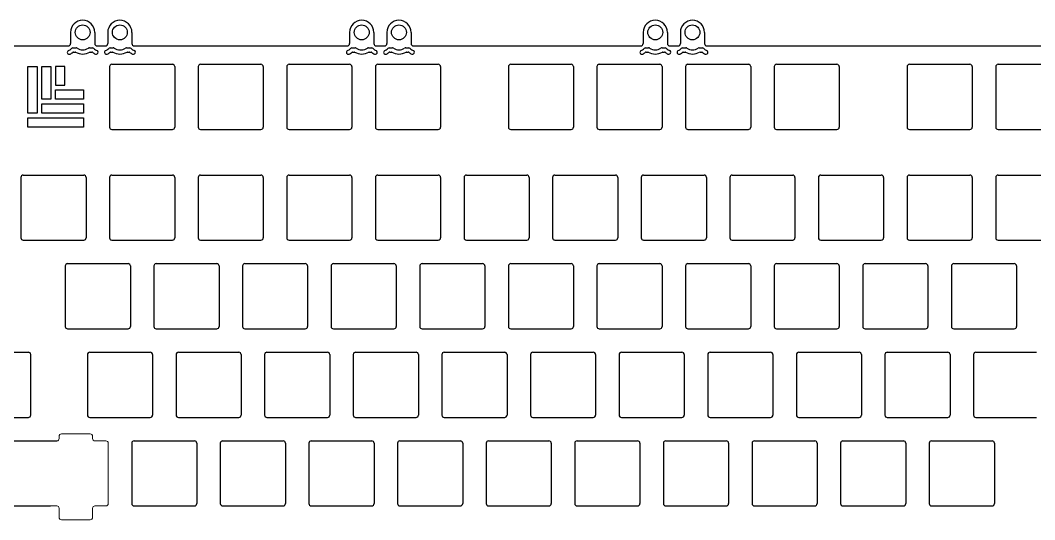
# Model space of a CAD drawing. Header units: millimetres. Extents: x 2604 to 3137, y 1244 to 1720.
# Drawn here: x 2720.6 to 2938.6, y 1369.5 to 1476.9 of the extents above; entities that cross this region are included whole.
import ezdxf

# ---------------------------------------------------------------- set-up
doc = ezdxf.new("R2010")
doc.units = ezdxf.units.MM
doc.linetypes.add('solid', pattern=[0])
doc.layers.add('Layer 1', color=7, linetype='Continuous')

msp = doc.modelspace()

# ---------------------------------------------------------------- linework, layer by layer
for p, q in [((2731.37, 1474.28), (2731.37, 1471.88)), ((2736.57, 1474.28), (2736.57, 1471.88)), ((2739.37, 1474.28), (2739.37, 1471.88)), ((2744.57, 1474.28), (2744.57, 1471.88)), ((2791.37, 1474.28), (2791.37, 1471.88)), ((2796.57, 1474.28), (2796.57, 1471.88)), ((2799.37, 1474.28), (2799.37, 1471.88)), ((2804.57, 1474.28), (2804.57, 1471.88)), ((2854.47, 1474.28), (2854.47, 1471.88)), ((2859.67, 1474.28), (2859.67, 1471.88)), ((2862.47, 1474.28), (2862.47, 1471.88)), ((2867.67, 1474.28), (2867.67, 1471.88)), ((2699.47, 1471.38), (2730.87, 1471.38)), ((2737.07, 1471.38), (2738.87, 1471.38)), ((2745.07, 1471.38), (2790.87, 1471.38)), ((2797.07, 1471.38), (2798.87, 1471.38)), ((2805.07, 1471.38), (2853.97, 1471.38)), ((2860.17, 1471.38), (2861.97, 1471.38)), ((2868.17, 1471.38), (2940.87, 1471.38)), ((2739.76, 1466.91), (2739.76, 1453.91)), ((2740.26, 1467.41), (2753.26, 1467.41)), ((2753.76, 1466.91), (2753.76, 1453.91)), ((2758.81, 1466.91), (2758.81, 1453.91)), ((2759.31, 1467.41), (2772.31, 1467.41)), ((2772.81, 1466.91), (2772.81, 1453.91)), ((2777.86, 1466.91), (2777.86, 1453.91)), ((2778.36, 1467.41), (2791.36, 1467.41)), ((2791.86, 1466.91), (2791.86, 1453.91)), ((2796.91, 1466.91), (2796.91, 1453.91)), ((2797.41, 1467.41), (2810.41, 1467.41)), ((2810.91, 1466.91), (2810.91, 1453.91)), ((2825.49, 1466.91), (2825.49, 1453.91)), ((2825.99, 1467.41), (2838.99, 1467.41)), ((2839.49, 1466.91), (2839.49, 1453.91)), ((2844.54, 1466.91), (2844.54, 1453.91)), ((2845.04, 1467.41), (2858.04, 1467.41)), ((2858.54, 1466.91), (2858.54, 1453.91)), ((2863.59, 1466.91), (2863.59, 1453.91)), ((2864.09, 1467.41), (2877.09, 1467.41)), ((2877.59, 1466.91), (2877.59, 1453.91)), ((2882.64, 1466.91), (2882.64, 1453.91)), ((2883.14, 1467.41), (2896.14, 1467.41)), ((2896.64, 1466.91), (2896.64, 1453.91)), ((2911.22, 1466.91), (2911.22, 1453.91)), ((2911.72, 1467.41), (2924.72, 1467.41)), ((2925.22, 1466.91), (2925.22, 1453.91)), ((2930.27, 1466.91), (2930.27, 1453.91)), ((2930.77, 1467.41), (2943.77, 1467.41)), ((2740.26, 1453.41), (2753.26, 1453.41)), ((2759.31, 1453.41), (2772.31, 1453.41)), ((2778.36, 1453.41), (2791.36, 1453.41)), ((2797.41, 1453.41), (2810.41, 1453.41)), ((2825.99, 1453.41), (2838.99, 1453.41)), ((2845.04, 1453.41), (2858.04, 1453.41)), ((2864.09, 1453.41), (2877.09, 1453.41)), ((2883.14, 1453.41), (2896.14, 1453.41)), ((2911.72, 1453.41), (2924.72, 1453.41)), ((2930.77, 1453.41), (2943.77, 1453.41)), ((2720.71, 1443.1), (2720.71, 1430.1)), ((2721.21, 1443.6), (2734.21, 1443.6)), ((2734.71, 1443.1), (2734.71, 1430.1)), ((2739.76, 1443.1), (2739.76, 1430.1)), ((2740.26, 1443.6), (2753.26, 1443.6)), ((2753.76, 1443.1), (2753.76, 1430.1)), ((2758.81, 1443.1), (2758.81, 1430.1)), ((2759.31, 1443.6), (2772.31, 1443.6)), ((2772.81, 1443.1), (2772.81, 1430.1)), ((2777.86, 1443.1), (2777.86, 1430.1)), ((2778.36, 1443.6), (2791.36, 1443.6)), ((2791.86, 1443.1), (2791.86, 1430.1)), ((2796.91, 1443.1), (2796.91, 1430.1)), ((2797.41, 1443.6), (2810.41, 1443.6)), ((2810.91, 1443.1), (2810.91, 1430.1)), ((2815.96, 1443.1), (2815.96, 1430.1)), ((2816.46, 1443.6), (2829.46, 1443.6)), ((2829.96, 1443.1), (2829.96, 1430.1)), ((2835.01, 1443.1), (2835.01, 1430.1)), ((2835.51, 1443.6), (2848.51, 1443.6)), ((2849.01, 1443.1), (2849.01, 1430.1)), ((2854.06, 1443.1), (2854.06, 1430.1)), ((2854.56, 1443.6), (2867.56, 1443.6)), ((2868.06, 1443.1), (2868.06, 1430.1)), ((2873.11, 1443.1), (2873.11, 1430.1)), ((2873.61, 1443.6), (2886.61, 1443.6)), ((2887.11, 1443.1), (2887.11, 1430.1)), ((2892.16, 1443.1), (2892.16, 1430.1)), ((2892.66, 1443.6), (2905.66, 1443.6)), ((2906.16, 1443.1), (2906.16, 1430.1)), ((2911.21, 1443.1), (2911.21, 1430.1)), ((2911.71, 1443.6), (2924.71, 1443.6)), ((2925.21, 1443.1), (2925.21, 1430.1)), ((2930.26, 1443.1), (2930.26, 1430.1)), ((2930.76, 1443.6), (2943.76, 1443.6)), ((2721.21, 1429.6), (2734.21, 1429.6)), ((2740.26, 1429.6), (2753.26, 1429.6)), ((2759.31, 1429.6), (2772.31, 1429.6)), ((2778.36, 1429.6), (2791.36, 1429.6)), ((2797.41, 1429.6), (2810.41, 1429.6)), ((2816.46, 1429.6), (2829.46, 1429.6)), ((2835.51, 1429.6), (2848.51, 1429.6)), ((2854.56, 1429.6), (2867.56, 1429.6)), ((2873.61, 1429.6), (2886.61, 1429.6)), ((2892.66, 1429.6), (2905.66, 1429.6)), ((2911.71, 1429.6), (2924.71, 1429.6)), ((2930.76, 1429.6), (2943.76, 1429.6)), ((2730.24, 1424.05), (2730.24, 1411.05)), ((2730.74, 1424.55), (2743.74, 1424.55)), ((2744.24, 1424.05), (2744.24, 1411.05)), ((2749.29, 1424.05), (2749.29, 1411.05)), ((2749.79, 1424.55), (2762.79, 1424.55)), ((2763.29, 1424.05), (2763.29, 1411.05)), ((2768.34, 1424.05), (2768.34, 1411.05)), ((2768.84, 1424.55), (2781.84, 1424.55)), ((2782.34, 1424.05), (2782.34, 1411.05)), ((2787.39, 1424.05), (2787.39, 1411.05)), ((2787.89, 1424.55), (2800.89, 1424.55)), ((2801.39, 1424.05), (2801.39, 1411.05)), ((2806.44, 1424.05), (2806.44, 1411.05)), ((2806.94, 1424.55), (2819.94, 1424.55)), ((2820.44, 1424.05), (2820.44, 1411.05)), ((2825.49, 1424.05), (2825.49, 1411.05)), ((2825.99, 1424.55), (2838.99, 1424.55)), ((2839.49, 1424.05), (2839.49, 1411.05)), ((2844.54, 1424.05), (2844.54, 1411.05)), ((2845.04, 1424.55), (2858.04, 1424.55)), ((2858.54, 1424.05), (2858.54, 1411.05)), ((2863.59, 1424.05), (2863.59, 1411.05)), ((2864.09, 1424.55), (2877.09, 1424.55)), ((2877.59, 1424.05), (2877.59, 1411.05)), ((2882.64, 1424.05), (2882.64, 1411.05)), ((2883.14, 1424.55), (2896.14, 1424.55)), ((2896.64, 1424.05), (2896.64, 1411.05)), ((2901.69, 1424.05), (2901.69, 1411.05)), ((2902.19, 1424.55), (2915.19, 1424.55)), ((2915.69, 1424.05), (2915.69, 1411.05)), ((2920.74, 1424.05), (2920.74, 1411.05)), ((2921.24, 1424.55), (2934.24, 1424.55)), ((2934.74, 1424.05), (2934.74, 1411.05)), ((2730.74, 1410.55), (2743.74, 1410.55)), ((2749.79, 1410.55), (2762.79, 1410.55)), ((2768.84, 1410.55), (2781.84, 1410.55)), ((2787.89, 1410.55), (2800.89, 1410.55)), ((2806.94, 1410.55), (2819.94, 1410.55)), ((2825.99, 1410.55), (2838.99, 1410.55)), ((2845.04, 1410.55), (2858.04, 1410.55)), ((2864.09, 1410.55), (2877.09, 1410.55)), ((2883.14, 1410.55), (2896.14, 1410.55)), ((2902.19, 1410.55), (2915.19, 1410.55)), ((2921.24, 1410.55), (2934.24, 1410.55)), ((2704.54, 1405.5), (2722.31, 1405.5)), ((2722.81, 1392), (2722.81, 1405)), ((2735, 1405), (2735, 1392)), ((2735.5, 1405.5), (2748.5, 1405.5)), ((2749, 1405), (2749, 1392)), ((2754.05, 1405), (2754.05, 1392)), ((2754.55, 1405.5), (2767.55, 1405.5)), ((2768.05, 1405), (2768.05, 1392)), ((2773.1, 1405), (2773.1, 1392)), ((2773.6, 1405.5), (2786.6, 1405.5)), ((2787.1, 1405), (2787.1, 1392)), ((2792.15, 1405), (2792.15, 1392)), ((2792.65, 1405.5), (2805.65, 1405.5)), ((2806.15, 1405), (2806.15, 1392)), ((2811.2, 1405), (2811.2, 1392)), ((2811.7, 1405.5), (2824.7, 1405.5)), ((2825.2, 1405), (2825.2, 1392)), ((2830.25, 1405), (2830.25, 1392)), ((2830.75, 1405.5), (2843.75, 1405.5)), ((2844.25, 1405), (2844.25, 1392)), ((2849.3, 1405), (2849.3, 1392)), ((2849.8, 1405.5), (2862.8, 1405.5)), ((2863.3, 1405), (2863.3, 1392)), ((2868.35, 1405), (2868.35, 1392)), ((2868.85, 1405.5), (2881.85, 1405.5)), ((2882.35, 1405), (2882.35, 1392)), ((2887.4, 1405), (2887.4, 1392)), ((2887.9, 1405.5), (2900.9, 1405.5)), ((2901.4, 1405), (2901.4, 1392)), ((2906.45, 1405), (2906.45, 1392)), ((2906.95, 1405.5), (2919.95, 1405.5)), ((2920.45, 1405), (2920.45, 1392)), ((2925.5, 1405), (2925.5, 1392)), ((2926, 1405.5), (2939, 1405.5)), ((2704.54, 1391.5), (2722.31, 1391.5)), ((2735.5, 1391.5), (2748.5, 1391.5)), ((2754.55, 1391.5), (2767.55, 1391.5)), ((2773.6, 1391.5), (2786.6, 1391.5)), ((2792.65, 1391.5), (2805.65, 1391.5)), ((2811.7, 1391.5), (2824.7, 1391.5)), ((2830.75, 1391.5), (2843.75, 1391.5)), ((2849.8, 1391.5), (2862.8, 1391.5)), ((2868.85, 1391.5), (2881.85, 1391.5)), ((2887.9, 1391.5), (2900.9, 1391.5)), ((2906.95, 1391.5), (2919.95, 1391.5)), ((2926, 1391.5), (2939, 1391.5)), ((2712.73, 1386.45), (2728.41, 1386.45)), ((2744.52, 1385.95), (2744.52, 1372.95)), ((2745.02, 1386.45), (2758.02, 1386.45)), ((2758.52, 1385.95), (2758.52, 1372.95)), ((2763.57, 1385.95), (2763.57, 1372.95)), ((2764.07, 1386.45), (2777.07, 1386.45)), ((2777.57, 1385.95), (2777.57, 1372.95)), ((2782.62, 1385.95), (2782.62, 1372.95)), ((2783.12, 1386.45), (2796.12, 1386.45)), ((2796.62, 1385.95), (2796.62, 1372.95)), ((2801.67, 1385.95), (2801.67, 1372.95)), ((2802.17, 1386.45), (2815.17, 1386.45)), ((2815.67, 1385.95), (2815.67, 1372.95)), ((2820.72, 1385.95), (2820.72, 1372.95)), ((2821.22, 1386.45), (2834.22, 1386.45)), ((2834.72, 1385.95), (2834.72, 1372.95)), ((2839.77, 1385.95), (2839.77, 1372.95)), ((2840.27, 1386.45), (2853.27, 1386.45)), ((2853.77, 1385.95), (2853.77, 1372.95)), ((2858.82, 1385.95), (2858.82, 1372.95)), ((2859.32, 1386.45), (2872.32, 1386.45)), ((2872.82, 1385.95), (2872.82, 1372.95)), ((2877.87, 1385.95), (2877.87, 1372.95)), ((2878.37, 1386.45), (2891.37, 1386.45)), ((2891.87, 1385.95), (2891.87, 1372.95)), ((2896.92, 1385.95), (2896.92, 1372.95)), ((2897.42, 1386.45), (2910.42, 1386.45)), ((2910.92, 1385.95), (2910.92, 1372.95)), ((2915.97, 1385.95), (2915.97, 1372.95)), ((2916.47, 1386.45), (2929.47, 1386.45)), ((2929.97, 1385.95), (2929.97, 1372.95)), ((2714.07, 1372.45), (2727.07, 1372.45)), ((2745.02, 1372.45), (2758.02, 1372.45)), ((2764.07, 1372.45), (2777.07, 1372.45)), ((2783.12, 1372.45), (2796.12, 1372.45)), ((2802.17, 1372.45), (2815.17, 1372.45)), ((2821.22, 1372.45), (2834.22, 1372.45)), ((2840.27, 1372.45), (2853.27, 1372.45)), ((2859.32, 1372.45), (2872.32, 1372.45)), ((2878.37, 1372.45), (2891.37, 1372.45)), ((2897.42, 1372.45), (2910.42, 1372.45)), ((2916.47, 1372.45), (2929.47, 1372.45))]:
    msp.add_line(p, q)
at = {"linetype": 'solid'}
for p, q in [((2731.86, 1470.94), (2732.55, 1470.94)), ((2731.99, 1470.04), (2732.38, 1470.04)), ((2735.42, 1470.94), (2736.11, 1470.94)), ((2735.59, 1470.04), (2735.98, 1470.04)), ((2739.86, 1470.94), (2740.55, 1470.94)), ((2739.99, 1470.04), (2740.38, 1470.04)), ((2743.42, 1470.94), (2744.11, 1470.94)), ((2743.59, 1470.04), (2743.98, 1470.04)), ((2791.86, 1470.94), (2792.55, 1470.94)), ((2791.99, 1470.04), (2792.38, 1470.04)), ((2795.42, 1470.94), (2796.11, 1470.94)), ((2795.59, 1470.04), (2795.98, 1470.04)), ((2799.86, 1470.94), (2800.55, 1470.94)), ((2799.99, 1470.04), (2800.38, 1470.04)), ((2803.42, 1470.94), (2804.11, 1470.94)), ((2803.59, 1470.04), (2803.98, 1470.04)), ((2854.96, 1470.94), (2855.65, 1470.94)), ((2855.09, 1470.04), (2855.48, 1470.04)), ((2858.52, 1470.94), (2859.21, 1470.94)), ((2858.69, 1470.04), (2859.08, 1470.04)), ((2862.96, 1470.94), (2863.65, 1470.94)), ((2863.09, 1470.04), (2863.48, 1470.04)), ((2866.52, 1470.94), (2867.21, 1470.94)), ((2866.69, 1470.04), (2867.08, 1470.04))]:
    msp.add_line(p, q, dxfattribs=at)
at = {"linetype": 'Continuous', "lineweight": 15}
for p, q in [((2739.76, 1453.91), (2739.76, 1466.91)), ((2740.26, 1467.41), (2753.26, 1467.41)), ((2753.76, 1453.91), (2753.76, 1466.91)), ((2758.81, 1453.91), (2758.81, 1466.91)), ((2759.31, 1467.41), (2772.31, 1467.41)), ((2772.81, 1453.91), (2772.81, 1466.91)), ((2777.86, 1453.91), (2777.86, 1466.91)), ((2778.36, 1467.41), (2791.36, 1467.41)), ((2791.86, 1453.91), (2791.86, 1466.91)), ((2796.91, 1453.91), (2796.91, 1466.91)), ((2797.41, 1467.41), (2810.41, 1467.41)), ((2810.91, 1453.91), (2810.91, 1466.91)), ((2825.49, 1453.91), (2825.49, 1466.91)), ((2825.99, 1467.41), (2838.99, 1467.41)), ((2839.49, 1453.91), (2839.49, 1466.91)), ((2844.54, 1453.91), (2844.54, 1466.91)), ((2845.04, 1467.41), (2858.04, 1467.41)), ((2858.54, 1453.91), (2858.54, 1466.91)), ((2863.59, 1453.91), (2863.59, 1466.91)), ((2864.09, 1467.41), (2877.09, 1467.41)), ((2877.59, 1453.91), (2877.59, 1466.91)), ((2882.64, 1453.91), (2882.64, 1466.91)), ((2883.14, 1467.41), (2896.14, 1467.41)), ((2896.64, 1453.91), (2896.64, 1466.91)), ((2911.21, 1453.91), (2911.21, 1466.91)), ((2911.71, 1467.41), (2924.71, 1467.41)), ((2925.21, 1453.91), (2925.21, 1466.91)), ((2930.26, 1453.91), (2930.26, 1466.91)), ((2930.76, 1467.41), (2943.76, 1467.41)), ((2740.26, 1453.41), (2753.26, 1453.41)), ((2759.31, 1453.41), (2772.31, 1453.41)), ((2778.36, 1453.41), (2791.36, 1453.41)), ((2797.41, 1453.41), (2810.41, 1453.41)), ((2825.99, 1453.41), (2838.99, 1453.41)), ((2845.04, 1453.41), (2858.04, 1453.41)), ((2864.09, 1453.41), (2877.09, 1453.41)), ((2883.14, 1453.41), (2896.14, 1453.41)), ((2911.71, 1453.41), (2924.71, 1453.41)), ((2930.76, 1453.41), (2943.76, 1453.41)), ((2720.71, 1430.1), (2720.71, 1443.1)), ((2721.21, 1443.6), (2734.21, 1443.6)), ((2734.71, 1430.1), (2734.71, 1443.1)), ((2739.76, 1430.1), (2739.76, 1443.1)), ((2740.26, 1443.6), (2753.26, 1443.6)), ((2753.76, 1430.1), (2753.76, 1443.1)), ((2758.81, 1430.1), (2758.81, 1443.1)), ((2759.31, 1443.6), (2772.31, 1443.6)), ((2772.81, 1430.1), (2772.81, 1443.1)), ((2777.86, 1430.1), (2777.86, 1443.1)), ((2778.36, 1443.6), (2791.36, 1443.6)), ((2791.86, 1430.1), (2791.86, 1443.1)), ((2796.91, 1430.1), (2796.91, 1443.1)), ((2797.41, 1443.6), (2810.41, 1443.6)), ((2810.91, 1430.1), (2810.91, 1443.1)), ((2815.96, 1430.1), (2815.96, 1443.1)), ((2816.46, 1443.6), (2829.46, 1443.6)), ((2829.96, 1430.1), (2829.96, 1443.1)), ((2835.01, 1430.1), (2835.01, 1443.1)), ((2835.51, 1443.6), (2848.51, 1443.6)), ((2849.01, 1430.1), (2849.01, 1443.1)), ((2854.06, 1430.1), (2854.06, 1443.1)), ((2854.56, 1443.6), (2867.56, 1443.6)), ((2868.06, 1430.1), (2868.06, 1443.1)), ((2873.11, 1430.1), (2873.11, 1443.1)), ((2873.61, 1443.6), (2886.61, 1443.6)), ((2887.11, 1430.1), (2887.11, 1443.1)), ((2892.16, 1430.1), (2892.16, 1443.1)), ((2892.66, 1443.6), (2905.66, 1443.6)), ((2906.16, 1430.1), (2906.16, 1443.1)), ((2911.21, 1430.1), (2911.21, 1443.1)), ((2911.71, 1443.6), (2924.71, 1443.6)), ((2925.21, 1430.1), (2925.21, 1443.1)), ((2930.26, 1430.1), (2930.26, 1443.1)), ((2930.76, 1443.6), (2943.76, 1443.6)), ((2721.21, 1429.6), (2734.21, 1429.6)), ((2740.26, 1429.6), (2753.26, 1429.6)), ((2759.31, 1429.6), (2772.31, 1429.6)), ((2778.36, 1429.6), (2791.36, 1429.6)), ((2797.41, 1429.6), (2810.41, 1429.6)), ((2816.46, 1429.6), (2829.46, 1429.6)), ((2835.51, 1429.6), (2848.51, 1429.6)), ((2854.56, 1429.6), (2867.56, 1429.6)), ((2873.61, 1429.6), (2886.61, 1429.6)), ((2892.66, 1429.6), (2905.66, 1429.6)), ((2911.71, 1429.6), (2924.71, 1429.6)), ((2930.76, 1429.6), (2943.76, 1429.6)), ((2730.24, 1411.05), (2730.24, 1424.05)), ((2730.74, 1424.55), (2743.74, 1424.55)), ((2744.24, 1411.05), (2744.24, 1424.05)), ((2749.29, 1411.05), (2749.29, 1424.05)), ((2749.79, 1424.55), (2762.79, 1424.55)), ((2763.29, 1411.05), (2763.29, 1424.05)), ((2768.34, 1411.05), (2768.34, 1424.05)), ((2768.84, 1424.55), (2781.84, 1424.55)), ((2782.34, 1411.05), (2782.34, 1424.05)), ((2787.39, 1411.05), (2787.39, 1424.05)), ((2787.89, 1424.55), (2800.89, 1424.55)), ((2801.39, 1411.05), (2801.39, 1424.05)), ((2806.44, 1411.05), (2806.44, 1424.05)), ((2806.94, 1424.55), (2819.94, 1424.55)), ((2820.44, 1411.05), (2820.44, 1424.05)), ((2825.49, 1411.05), (2825.49, 1424.05)), ((2825.99, 1424.55), (2838.99, 1424.55)), ((2839.49, 1411.05), (2839.49, 1424.05)), ((2844.54, 1411.05), (2844.54, 1424.05)), ((2845.04, 1424.55), (2858.04, 1424.55)), ((2858.54, 1411.05), (2858.54, 1424.05)), ((2863.59, 1411.05), (2863.59, 1424.05)), ((2864.09, 1424.55), (2877.09, 1424.55)), ((2877.59, 1411.05), (2877.59, 1424.05)), ((2882.64, 1411.05), (2882.64, 1424.05)), ((2883.14, 1424.55), (2896.14, 1424.55)), ((2896.64, 1411.05), (2896.64, 1424.05)), ((2901.69, 1411.05), (2901.69, 1424.05)), ((2902.19, 1424.55), (2915.19, 1424.55)), ((2915.69, 1411.05), (2915.69, 1424.05)), ((2920.74, 1411.05), (2920.74, 1424.05)), ((2921.24, 1424.55), (2934.24, 1424.55)), ((2934.74, 1411.05), (2934.74, 1424.05)), ((2730.74, 1410.55), (2743.74, 1410.55)), ((2749.79, 1410.55), (2762.79, 1410.55)), ((2768.84, 1410.55), (2781.84, 1410.55)), ((2787.89, 1410.55), (2800.89, 1410.55)), ((2806.94, 1410.55), (2819.94, 1410.55)), ((2825.99, 1410.55), (2838.99, 1410.55)), ((2845.04, 1410.55), (2858.04, 1410.55)), ((2864.09, 1410.55), (2877.09, 1410.55)), ((2883.14, 1410.55), (2896.14, 1410.55)), ((2902.19, 1410.55), (2915.19, 1410.55)), ((2921.24, 1410.55), (2934.24, 1410.55)), ((2704.54, 1405.5), (2722.31, 1405.5)), ((2722.81, 1392), (2722.81, 1405)), ((2735, 1392), (2735, 1405)), ((2735.5, 1405.5), (2748.5, 1405.5)), ((2749, 1392), (2749, 1405)), ((2754.05, 1392), (2754.05, 1405)), ((2754.55, 1405.5), (2767.55, 1405.5)), ((2768.05, 1392), (2768.05, 1405)), ((2773.1, 1392), (2773.1, 1405)), ((2773.6, 1405.5), (2786.6, 1405.5)), ((2787.1, 1392), (2787.1, 1405)), ((2792.15, 1392), (2792.15, 1405)), ((2792.65, 1405.5), (2805.65, 1405.5)), ((2806.15, 1392), (2806.15, 1405)), ((2811.2, 1392), (2811.2, 1405)), ((2811.7, 1405.5), (2824.7, 1405.5)), ((2825.2, 1392), (2825.2, 1405)), ((2830.25, 1392), (2830.25, 1405)), ((2830.75, 1405.5), (2843.75, 1405.5)), ((2844.25, 1392), (2844.25, 1405)), ((2849.3, 1392), (2849.3, 1405)), ((2849.8, 1405.5), (2862.8, 1405.5)), ((2863.3, 1392), (2863.3, 1405)), ((2868.35, 1392), (2868.35, 1405)), ((2868.85, 1405.5), (2881.85, 1405.5)), ((2882.35, 1392), (2882.35, 1405)), ((2887.4, 1392), (2887.4, 1405)), ((2887.9, 1405.5), (2900.9, 1405.5)), ((2901.4, 1392), (2901.4, 1405)), ((2906.45, 1392), (2906.45, 1405)), ((2906.95, 1405.5), (2919.95, 1405.5)), ((2920.45, 1392), (2920.45, 1405)), ((2925.5, 1392), (2925.5, 1405)), ((2926, 1405.5), (2939, 1405.5)), ((2704.54, 1391.5), (2722.31, 1391.5)), ((2735.5, 1391.5), (2748.5, 1391.5)), ((2754.55, 1391.5), (2767.55, 1391.5)), ((2773.6, 1391.5), (2786.6, 1391.5)), ((2792.65, 1391.5), (2805.65, 1391.5)), ((2811.7, 1391.5), (2824.7, 1391.5)), ((2830.75, 1391.5), (2843.75, 1391.5)), ((2849.8, 1391.5), (2862.8, 1391.5)), ((2868.85, 1391.5), (2881.85, 1391.5)), ((2887.9, 1391.5), (2900.9, 1391.5)), ((2906.95, 1391.5), (2919.95, 1391.5)), ((2926, 1391.5), (2939, 1391.5)), ((2728.91, 1387.43), (2728.91, 1386.95)), ((2729.41, 1387.93), (2735.61, 1387.93)), ((2736.11, 1386.95), (2736.11, 1387.43)), ((2736.61, 1386.45), (2738.98, 1386.45)), ((2739.47, 1372.95), (2739.47, 1385.95)), ((2744.52, 1372.95), (2744.52, 1385.95)), ((2745.02, 1386.45), (2758.02, 1386.45)), ((2758.52, 1372.95), (2758.52, 1385.95)), ((2763.57, 1372.95), (2763.57, 1385.95)), ((2764.07, 1386.45), (2777.07, 1386.45)), ((2777.57, 1372.95), (2777.57, 1385.95)), ((2782.62, 1372.95), (2782.62, 1385.95)), ((2783.12, 1386.45), (2796.12, 1386.45)), ((2796.62, 1372.95), (2796.62, 1385.95)), ((2801.67, 1372.95), (2801.67, 1385.95)), ((2802.17, 1386.45), (2815.17, 1386.45)), ((2815.67, 1372.95), (2815.67, 1385.95)), ((2820.72, 1372.95), (2820.72, 1385.95)), ((2821.22, 1386.45), (2834.22, 1386.45)), ((2834.72, 1372.95), (2834.72, 1385.95)), ((2839.77, 1372.95), (2839.77, 1385.95)), ((2840.27, 1386.45), (2853.27, 1386.45)), ((2853.77, 1372.95), (2853.77, 1385.95)), ((2858.82, 1372.95), (2858.82, 1385.95)), ((2859.32, 1386.45), (2872.32, 1386.45)), ((2872.82, 1372.95), (2872.82, 1385.95)), ((2877.87, 1372.95), (2877.87, 1385.95)), ((2878.37, 1386.45), (2891.37, 1386.45)), ((2891.87, 1372.95), (2891.87, 1385.95)), ((2896.92, 1372.95), (2896.92, 1385.95)), ((2897.42, 1386.45), (2910.42, 1386.45)), ((2910.92, 1372.95), (2910.92, 1385.95)), ((2915.97, 1372.95), (2915.97, 1385.95)), ((2916.47, 1386.45), (2929.47, 1386.45)), ((2929.97, 1372.95), (2929.97, 1385.95)), ((2712.73, 1372.45), (2728.41, 1372.45)), ((2728.91, 1369.99), (2728.91, 1371.95)), ((2736.11, 1369.99), (2736.11, 1371.95)), ((2736.61, 1372.45), (2738.98, 1372.45)), ((2745.02, 1372.45), (2758.02, 1372.45)), ((2764.07, 1372.45), (2777.07, 1372.45)), ((2783.12, 1372.45), (2796.12, 1372.45)), ((2802.17, 1372.45), (2815.17, 1372.45)), ((2821.22, 1372.45), (2834.22, 1372.45)), ((2840.27, 1372.45), (2853.27, 1372.45)), ((2859.32, 1372.45), (2872.32, 1372.45)), ((2878.37, 1372.45), (2891.37, 1372.45)), ((2897.42, 1372.45), (2910.42, 1372.45)), ((2916.47, 1372.45), (2929.47, 1372.45)), ((2729.41, 1369.49), (2735.61, 1369.49))]:
    msp.add_line(p, q, dxfattribs=at)
for centre in [(2733.97, 1474.28), (2741.97, 1474.28), (2793.97, 1474.28), (2801.97, 1474.28), (2857.07, 1474.28), (2865.07, 1474.28)]:
    msp.add_circle(centre, 1.6)
for centre, radius, start, end in [((2733.97, 1474.28), 2.6, 0, 180), ((2741.97, 1474.28), 2.6, 0, 180), ((2793.97, 1474.28), 2.6, 0, 180), ((2801.97, 1474.28), 2.6, 0, 180), ((2857.07, 1474.28), 2.6, 0, 180), ((2865.07, 1474.28), 2.6, 0, 180), ((2730.87, 1471.88), 0.5, 270, 0), ((2737.07, 1471.88), 0.5, 180, 270), ((2738.87, 1471.88), 0.5, 270, 0), ((2745.07, 1471.88), 0.5, 180, 270), ((2790.87, 1471.88), 0.5, 270, 0), ((2797.07, 1471.88), 0.5, 180, 270), ((2798.87, 1471.88), 0.5, 270, 0), ((2805.07, 1471.88), 0.5, 180, 270), ((2853.97, 1471.88), 0.5, 270, 0), ((2860.17, 1471.88), 0.5, 180, 270), ((2861.97, 1471.88), 0.5, 270, 0), ((2868.17, 1471.88), 0.5, 180, 270), ((2740.26, 1466.91), 0.5, 90, 180), ((2753.26, 1466.91), 0.5, 0, 90), ((2759.31, 1466.91), 0.5, 90, 180), ((2772.31, 1466.91), 0.5, 0, 90), ((2778.36, 1466.91), 0.5, 90, 180), ((2791.36, 1466.91), 0.5, 0, 90), ((2797.41, 1466.91), 0.5, 90, 180), ((2810.41, 1466.91), 0.5, 0, 90), ((2825.99, 1466.91), 0.5, 90, 180), ((2838.99, 1466.91), 0.5, 0, 90), ((2845.04, 1466.91), 0.5, 90, 180), ((2858.04, 1466.91), 0.5, 0, 90), ((2864.09, 1466.91), 0.5, 90, 180), ((2877.09, 1466.91), 0.5, 0, 90), ((2883.14, 1466.91), 0.5, 90, 180), ((2896.14, 1466.91), 0.5, 0, 90), ((2911.72, 1466.91), 0.5, 90, 180), ((2924.72, 1466.91), 0.5, 0, 90), ((2930.77, 1466.91), 0.5, 90, 180), ((2740.26, 1453.91), 0.5, 180, 270), ((2753.26, 1453.91), 0.5, 270, 0), ((2759.31, 1453.91), 0.5, 180, 270), ((2772.31, 1453.91), 0.5, 270, 0), ((2778.36, 1453.91), 0.5, 180, 270), ((2791.36, 1453.91), 0.5, 270, 0), ((2797.41, 1453.91), 0.5, 180, 270), ((2810.41, 1453.91), 0.5, 270, 0), ((2825.99, 1453.91), 0.5, 180, 270), ((2838.99, 1453.91), 0.5, 270, 0), ((2845.04, 1453.91), 0.5, 180, 270), ((2858.04, 1453.91), 0.5, 270, 0), ((2864.09, 1453.91), 0.5, 180, 270), ((2877.09, 1453.91), 0.5, 270, 0), ((2883.14, 1453.91), 0.5, 180, 270), ((2896.14, 1453.91), 0.5, 270, 0), ((2911.72, 1453.91), 0.5, 180, 270), ((2924.72, 1453.91), 0.5, 270, 0), ((2930.77, 1453.91), 0.5, 180, 270), ((2721.21, 1443.1), 0.5, 90, 180), ((2734.21, 1443.1), 0.5, 0, 90), ((2740.26, 1443.1), 0.5, 90, 180), ((2753.26, 1443.1), 0.5, 0, 90), ((2759.31, 1443.1), 0.5, 90, 180), ((2772.31, 1443.1), 0.5, 0, 90), ((2778.36, 1443.1), 0.5, 90, 180), ((2791.36, 1443.1), 0.5, 0, 90), ((2797.41, 1443.1), 0.5, 90, 180), ((2810.41, 1443.1), 0.5, 0, 90), ((2816.46, 1443.1), 0.5, 90, 180), ((2829.46, 1443.1), 0.5, 0, 90), ((2835.51, 1443.1), 0.5, 90, 180), ((2848.51, 1443.1), 0.5, 0, 90), ((2854.56, 1443.1), 0.5, 90, 180), ((2867.56, 1443.1), 0.5, 0, 90), ((2873.61, 1443.1), 0.5, 90, 180), ((2886.61, 1443.1), 0.5, 0, 90), ((2892.66, 1443.1), 0.5, 90, 180), ((2905.66, 1443.1), 0.5, 0, 90), ((2911.71, 1443.1), 0.5, 90, 180), ((2924.71, 1443.1), 0.5, 0, 90), ((2930.76, 1443.1), 0.5, 90, 180), ((2721.21, 1430.1), 0.5, 180, 270), ((2734.21, 1430.1), 0.5, 270, 0), ((2740.26, 1430.1), 0.5, 180, 270), ((2753.26, 1430.1), 0.5, 270, 0), ((2759.31, 1430.1), 0.5, 180, 270), ((2772.31, 1430.1), 0.5, 270, 0), ((2778.36, 1430.1), 0.5, 180, 270), ((2791.36, 1430.1), 0.5, 270, 0), ((2797.41, 1430.1), 0.5, 180, 270), ((2810.41, 1430.1), 0.5, 270, 0), ((2816.46, 1430.1), 0.5, 180, 270), ((2829.46, 1430.1), 0.5, 270, 0), ((2835.51, 1430.1), 0.5, 180, 270), ((2848.51, 1430.1), 0.5, 270, 0), ((2854.56, 1430.1), 0.5, 180, 270), ((2867.56, 1430.1), 0.5, 270, 0), ((2873.61, 1430.1), 0.5, 180, 270), ((2886.61, 1430.1), 0.5, 270, 0), ((2892.66, 1430.1), 0.5, 180, 270), ((2905.66, 1430.1), 0.5, 270, 0), ((2911.71, 1430.1), 0.5, 180, 270), ((2924.71, 1430.1), 0.5, 270, 0), ((2930.76, 1430.1), 0.5, 180, 270), ((2730.74, 1424.05), 0.5, 90, 180), ((2743.74, 1424.05), 0.5, 0, 90), ((2749.79, 1424.05), 0.5, 90, 180), ((2762.79, 1424.05), 0.5, 0, 90), ((2768.84, 1424.05), 0.5, 90, 180), ((2781.84, 1424.05), 0.5, 0, 90), ((2787.89, 1424.05), 0.5, 90, 180), ((2800.89, 1424.05), 0.5, 0, 90), ((2806.94, 1424.05), 0.5, 90, 180), ((2819.94, 1424.05), 0.5, 0, 90), ((2825.99, 1424.05), 0.5, 90, 180), ((2838.99, 1424.05), 0.5, 0, 90), ((2845.04, 1424.05), 0.5, 90, 180), ((2858.04, 1424.05), 0.5, 0, 90), ((2864.09, 1424.05), 0.5, 90, 180), ((2877.09, 1424.05), 0.5, 0, 90), ((2883.14, 1424.05), 0.5, 90, 180), ((2896.14, 1424.05), 0.5, 0, 90), ((2902.19, 1424.05), 0.5, 90, 180), ((2915.19, 1424.05), 0.5, 0, 90), ((2921.24, 1424.05), 0.5, 90, 180), ((2934.24, 1424.05), 0.5, 0, 90), ((2730.74, 1411.05), 0.5, 180, 270), ((2743.74, 1411.05), 0.5, 270, 0), ((2749.79, 1411.05), 0.5, 180, 270), ((2762.79, 1411.05), 0.5, 270, 0), ((2768.84, 1411.05), 0.5, 180, 270), ((2781.84, 1411.05), 0.5, 270, 0), ((2787.89, 1411.05), 0.5, 180, 270), ((2800.89, 1411.05), 0.5, 270, 0), ((2806.94, 1411.05), 0.5, 180, 270), ((2819.94, 1411.05), 0.5, 270, 0), ((2825.99, 1411.05), 0.5, 180, 270), ((2838.99, 1411.05), 0.5, 270, 0), ((2845.04, 1411.05), 0.5, 180, 270), ((2858.04, 1411.05), 0.5, 270, 0), ((2864.09, 1411.05), 0.5, 180, 270), ((2877.09, 1411.05), 0.5, 270, 0), ((2883.14, 1411.05), 0.5, 180, 270), ((2896.14, 1411.05), 0.5, 270, 0), ((2902.19, 1411.05), 0.5, 180, 270), ((2915.19, 1411.05), 0.5, 270, 0), ((2921.24, 1411.05), 0.5, 180, 270), ((2934.24, 1411.05), 0.5, 270, 0), ((2722.31, 1405), 0.5, 0, 90), ((2735.5, 1405), 0.5, 90, 180), ((2748.5, 1405), 0.5, 0, 90), ((2754.55, 1405), 0.5, 90, 180), ((2767.55, 1405), 0.5, 0, 90), ((2773.6, 1405), 0.5, 90, 180), ((2786.6, 1405), 0.5, 0, 90), ((2792.65, 1405), 0.5, 90, 180), ((2805.65, 1405), 0.5, 0, 90), ((2811.7, 1405), 0.5, 90, 180), ((2824.7, 1405), 0.5, 0, 90), ((2830.75, 1405), 0.5, 90, 180), ((2843.75, 1405), 0.5, 0, 90), ((2849.8, 1405), 0.5, 90, 180), ((2862.8, 1405), 0.5, 0, 90), ((2868.85, 1405), 0.5, 90, 180), ((2881.85, 1405), 0.5, 0, 90), ((2887.9, 1405), 0.5, 90, 180), ((2900.9, 1405), 0.5, 0, 90), ((2906.95, 1405), 0.5, 90, 180), ((2919.95, 1405), 0.5, 0, 90), ((2926, 1405), 0.5, 90, 180), ((2722.31, 1392), 0.5, 270, 0), ((2735.5, 1392), 0.5, 180, 270), ((2748.5, 1392), 0.5, 270, 0), ((2754.55, 1392), 0.5, 180, 270), ((2767.55, 1392), 0.5, 270, 0), ((2773.6, 1392), 0.5, 180, 270), ((2786.6, 1392), 0.5, 270, 0), ((2792.65, 1392), 0.5, 180, 270), ((2805.65, 1392), 0.5, 270, 0), ((2811.7, 1392), 0.5, 180, 270), ((2824.7, 1392), 0.5, 270, 0), ((2830.75, 1392), 0.5, 180, 270), ((2843.75, 1392), 0.5, 270, 0), ((2849.8, 1392), 0.5, 180, 270), ((2862.8, 1392), 0.5, 270, 0), ((2868.85, 1392), 0.5, 180, 270), ((2881.85, 1392), 0.5, 270, 0), ((2887.9, 1392), 0.5, 180, 270), ((2900.9, 1392), 0.5, 270, 0), ((2906.95, 1392), 0.5, 180, 270), ((2919.95, 1392), 0.5, 270, 0), ((2926, 1392), 0.5, 180, 270), ((2745.02, 1385.95), 0.5, 90, 180), ((2758.02, 1385.95), 0.5, 0, 90), ((2764.07, 1385.95), 0.5, 90, 180), ((2777.07, 1385.95), 0.5, 0, 90), ((2783.12, 1385.95), 0.5, 90, 180), ((2796.12, 1385.95), 0.5, 0, 90), ((2802.17, 1385.95), 0.5, 90, 180), ((2815.17, 1385.95), 0.5, 0, 90), ((2821.22, 1385.95), 0.5, 90, 180), ((2834.22, 1385.95), 0.5, 0, 90), ((2840.27, 1385.95), 0.5, 90, 180), ((2853.27, 1385.95), 0.5, 0, 90), ((2859.32, 1385.95), 0.5, 90, 180), ((2872.32, 1385.95), 0.5, 0, 90), ((2878.37, 1385.95), 0.5, 90, 180), ((2891.37, 1385.95), 0.5, 0, 90), ((2897.42, 1385.95), 0.5, 90, 180), ((2910.42, 1385.95), 0.5, 0, 90), ((2916.47, 1385.95), 0.5, 90, 180), ((2929.47, 1385.95), 0.5, 0, 90), ((2745.02, 1372.95), 0.5, 180, 270), ((2758.02, 1372.95), 0.5, 270, 0), ((2764.07, 1372.95), 0.5, 180, 270), ((2777.07, 1372.95), 0.5, 270, 0), ((2783.12, 1372.95), 0.5, 180, 270), ((2796.12, 1372.95), 0.5, 270, 0), ((2802.17, 1372.95), 0.5, 180, 270), ((2815.17, 1372.95), 0.5, 270, 0), ((2821.22, 1372.95), 0.5, 180, 270), ((2834.22, 1372.95), 0.5, 270, 0), ((2840.27, 1372.95), 0.5, 180, 270), ((2853.27, 1372.95), 0.5, 270, 0), ((2859.32, 1372.95), 0.5, 180, 270), ((2872.32, 1372.95), 0.5, 270, 0), ((2878.37, 1372.95), 0.5, 180, 270), ((2891.37, 1372.95), 0.5, 270, 0), ((2897.42, 1372.95), 0.5, 180, 270), ((2910.42, 1372.95), 0.5, 270, 0), ((2916.47, 1372.95), 0.5, 180, 270), ((2929.47, 1372.95), 0.5, 270, 0)]:
    msp.add_arc(centre, radius, start, end)
at = {"linetype": 'solid'}
for centre, radius, start, end in [((2731.08, 1469.98), 0.412, 115.5771, 295.5771), ((2729.87, 1472.52), 2.4, 295.5771, 315.0356), ((2729.87, 1472.52), 3.23, 295.5771, 308.9424), ((2731.86, 1470.53), 0.412, 90, 135.0356), ((2731.99, 1469.89), 0.15, 90, 128.9424), ((2732.38, 1469.89), 0.15, 61.2116, 90), ((2733.98, 1472.82), 3.19, 241.2116, 298.7884), ((2732.55, 1470.53), 0.412, 57.9108, 90), ((2733.98, 1472.82), 2.29, 237.9108, 302.0892), ((2735.42, 1470.53), 0.412, 90, 122.0892), ((2735.59, 1469.89), 0.15, 90, 118.7884), ((2735.98, 1469.89), 0.15, 51.0576, 90), ((2738.1, 1472.52), 3.23, 231.0576, 244.4229), ((2736.11, 1470.53), 0.412, 44.9644, 90), ((2738.1, 1472.52), 2.4, 224.9644, 244.4229), ((2736.89, 1469.98), 0.412, 244.4229, 64.4229), ((2739.08, 1469.98), 0.412, 115.5771, 295.5771), ((2737.87, 1472.52), 2.4, 295.5771, 315.0356), ((2737.87, 1472.52), 3.23, 295.5771, 308.9424), ((2739.86, 1470.53), 0.412, 90, 135.0356), ((2739.99, 1469.89), 0.15, 90, 128.9424), ((2740.38, 1469.89), 0.15, 61.2116, 90), ((2741.98, 1472.82), 3.19, 241.2116, 298.7884), ((2740.55, 1470.53), 0.412, 57.9108, 90), ((2741.98, 1472.82), 2.29, 237.9108, 302.0892), ((2743.42, 1470.53), 0.412, 90, 122.0892), ((2743.59, 1469.89), 0.15, 90, 118.7884), ((2743.98, 1469.89), 0.15, 51.0576, 90), ((2746.1, 1472.52), 3.23, 231.0576, 244.4229), ((2744.11, 1470.53), 0.412, 44.9644, 90), ((2746.1, 1472.52), 2.4, 224.9644, 244.4229), ((2744.89, 1469.98), 0.412, 244.4229, 64.4229), ((2791.08, 1469.98), 0.412, 115.5771, 295.5771), ((2789.87, 1472.52), 2.4, 295.5771, 315.0356), ((2789.87, 1472.52), 3.23, 295.5771, 308.9424), ((2791.86, 1470.53), 0.412, 90, 135.0356), ((2791.99, 1469.89), 0.15, 90, 128.9424), ((2792.38, 1469.89), 0.15, 61.2116, 90), ((2793.98, 1472.82), 3.19, 241.2116, 298.7884), ((2792.55, 1470.53), 0.412, 57.9108, 90), ((2793.98, 1472.82), 2.29, 237.9108, 302.0892), ((2795.42, 1470.53), 0.412, 90, 122.0892), ((2795.59, 1469.89), 0.15, 90, 118.7884), ((2795.98, 1469.89), 0.15, 51.0576, 90), ((2798.1, 1472.52), 3.23, 231.0576, 244.4229), ((2796.11, 1470.53), 0.412, 44.9644, 90), ((2798.1, 1472.52), 2.4, 224.9644, 244.4229), ((2796.89, 1469.98), 0.412, 244.4229, 64.4229), ((2799.08, 1469.98), 0.412, 115.5771, 295.5771), ((2797.87, 1472.52), 2.4, 295.5771, 315.0356), ((2797.87, 1472.52), 3.23, 295.5771, 308.9424), ((2799.86, 1470.53), 0.412, 90, 135.0356), ((2799.99, 1469.89), 0.15, 90, 128.9424), ((2800.38, 1469.89), 0.15, 61.2116, 90), ((2801.98, 1472.82), 3.19, 241.2116, 298.7884), ((2800.55, 1470.53), 0.412, 57.9108, 90), ((2801.98, 1472.82), 2.29, 237.9108, 302.0892), ((2803.42, 1470.53), 0.412, 90, 122.0892), ((2803.59, 1469.89), 0.15, 90, 118.7884), ((2803.98, 1469.89), 0.15, 51.0576, 90), ((2806.1, 1472.52), 3.23, 231.0576, 244.4229), ((2804.11, 1470.53), 0.412, 44.9644, 90), ((2806.1, 1472.52), 2.4, 224.9644, 244.4229), ((2804.89, 1469.98), 0.412, 244.4229, 64.4229), ((2854.18, 1469.98), 0.412, 115.5771, 295.5771), ((2852.97, 1472.52), 2.4, 295.5771, 315.0356), ((2852.97, 1472.52), 3.23, 295.5771, 308.9424), ((2854.96, 1470.53), 0.412, 90, 135.0356), ((2855.09, 1469.89), 0.15, 90, 128.9424), ((2855.48, 1469.89), 0.15, 61.2116, 90), ((2857.08, 1472.82), 3.19, 241.2116, 298.7884), ((2855.65, 1470.53), 0.412, 57.9108, 90), ((2857.08, 1472.82), 2.29, 237.9108, 302.0892), ((2858.52, 1470.53), 0.412, 90, 122.0892), ((2858.69, 1469.89), 0.15, 90, 118.7884), ((2859.08, 1469.89), 0.15, 51.0576, 90), ((2861.2, 1472.52), 3.23, 231.0576, 244.4229), ((2859.21, 1470.53), 0.412, 44.9644, 90), ((2861.2, 1472.52), 2.4, 224.9644, 244.4229), ((2859.99, 1469.98), 0.412, 244.4229, 64.4229), ((2862.18, 1469.98), 0.412, 115.5771, 295.5771), ((2860.97, 1472.52), 2.4, 295.5771, 315.0356), ((2860.97, 1472.52), 3.23, 295.5771, 308.9424), ((2862.96, 1470.53), 0.412, 90, 135.0356), ((2863.09, 1469.89), 0.15, 90, 128.9424), ((2863.48, 1469.89), 0.15, 61.2116, 90), ((2865.08, 1472.82), 3.19, 241.2116, 298.7884), ((2863.65, 1470.53), 0.412, 57.9108, 90), ((2865.08, 1472.82), 2.29, 237.9108, 302.0892), ((2866.52, 1470.53), 0.412, 90, 122.0892), ((2866.69, 1469.89), 0.15, 90, 118.7884), ((2867.08, 1469.89), 0.15, 51.0576, 90), ((2869.2, 1472.52), 3.23, 231.0576, 244.4229), ((2867.21, 1470.53), 0.412, 44.9644, 90), ((2869.2, 1472.52), 2.4, 224.9644, 244.4229), ((2867.99, 1469.98), 0.412, 244.4229, 64.4229)]:
    msp.add_arc(centre, radius, start, end, dxfattribs=at)
at = {"linetype": 'Continuous', "lineweight": 15}
for centre, start, end in [((2740.26, 1466.91), 89.9991, 179.9998), ((2753.26, 1466.91), 359.9999, 89.9997), ((2759.31, 1466.91), 89.9991, 179.9998), ((2772.31, 1466.91), 359.9999, 89.9997), ((2778.36, 1466.91), 89.9991, 179.9998), ((2791.36, 1466.91), 359.9999, 89.9997), ((2797.41, 1466.91), 89.9991, 179.9998), ((2810.41, 1466.91), 359.9999, 89.9997), ((2825.99, 1466.91), 89.9999, 179.9998), ((2838.99, 1466.91), 359.9999, 89.9997), ((2845.04, 1466.91), 89.9999, 179.9998), ((2858.04, 1466.91), 359.9999, 90), ((2864.09, 1466.91), 89.9999, 179.9998), ((2877.09, 1466.91), 359.9999, 90), ((2883.14, 1466.91), 89.9999, 179.9998), ((2896.14, 1466.91), 359.9999, 90), ((2911.71, 1466.91), 89.9991, 179.9998), ((2924.71, 1466.91), 359.9999, 89.9997), ((2930.76, 1466.91), 89.9991, 179.9998), ((2740.26, 1453.91), 179.9998, 270.0009), ((2753.26, 1453.91), 270.0003, 0.0005), ((2759.31, 1453.91), 179.9998, 270.0009), ((2772.31, 1453.91), 270.0003, 0.0005), ((2778.36, 1453.91), 179.9998, 270.0009), ((2791.36, 1453.91), 270.0003, 0.0005), ((2797.41, 1453.91), 179.9998, 270.0009), ((2810.41, 1453.91), 270.0003, 0.0005), ((2825.99, 1453.91), 179.9998, 270.0001), ((2838.99, 1453.91), 270.0003, 0.0005), ((2845.04, 1453.91), 179.9998, 270.0001), ((2858.04, 1453.91), 270, 0.0005), ((2864.09, 1453.91), 179.9998, 270.0001), ((2877.09, 1453.91), 270, 0.0005), ((2883.14, 1453.91), 179.9998, 270.0001), ((2896.14, 1453.91), 270, 0.0005), ((2911.71, 1453.91), 179.9998, 270.0009), ((2924.71, 1453.91), 270.0003, 0.0005), ((2930.76, 1453.91), 179.9998, 270.0009), ((2721.21, 1443.1), 89.9991, 179.9998), ((2734.21, 1443.1), 359.9999, 89.9997), ((2740.26, 1443.1), 89.9991, 179.9998), ((2753.26, 1443.1), 359.9999, 89.9997), ((2759.31, 1443.1), 89.9991, 179.9998), ((2772.31, 1443.1), 359.9999, 89.9997), ((2778.36, 1443.1), 89.9991, 179.9998), ((2791.36, 1443.1), 359.9999, 89.9997), ((2797.41, 1443.1), 89.9991, 179.9998), ((2810.41, 1443.1), 359.9999, 89.9997), ((2816.46, 1443.1), 89.9991, 179.9998), ((2829.46, 1443.1), 359.9999, 89.9997), ((2835.51, 1443.1), 89.9991, 179.9998), ((2848.51, 1443.1), 359.9999, 89.9997), ((2854.56, 1443.1), 89.9991, 179.9998), ((2867.56, 1443.1), 359.9999, 89.9997), ((2873.61, 1443.1), 89.9991, 179.9998), ((2886.61, 1443.1), 359.9999, 89.9997), ((2892.66, 1443.1), 89.9991, 179.9998), ((2905.66, 1443.1), 359.9999, 89.9997), ((2911.71, 1443.1), 89.9991, 179.9998), ((2924.71, 1443.1), 359.9999, 89.9997), ((2930.76, 1443.1), 89.9991, 179.9998), ((2721.21, 1430.1), 179.9998, 270.0009), ((2734.21, 1430.1), 270.0003, 0.0005), ((2740.26, 1430.1), 179.9998, 270.0009), ((2753.26, 1430.1), 270.0003, 0.0005), ((2759.31, 1430.1), 179.9998, 270.0009), ((2772.31, 1430.1), 270.0003, 0.0005), ((2778.36, 1430.1), 179.9998, 270.0009), ((2791.36, 1430.1), 270.0003, 0.0005), ((2797.41, 1430.1), 179.9998, 270.0009), ((2810.41, 1430.1), 270.0003, 0.0005), ((2816.46, 1430.1), 179.9998, 270.0009), ((2829.46, 1430.1), 270.0003, 0.0005), ((2835.51, 1430.1), 179.9998, 270.0009), ((2848.51, 1430.1), 270.0003, 0.0005), ((2854.56, 1430.1), 179.9998, 270.0009), ((2867.56, 1430.1), 270.0003, 0.0005), ((2873.61, 1430.1), 179.9998, 270.0009), ((2886.61, 1430.1), 270.0003, 0.0005), ((2892.66, 1430.1), 179.9998, 270.0009), ((2905.66, 1430.1), 270.0003, 0.0005), ((2911.71, 1430.1), 179.9998, 270.0009), ((2924.71, 1430.1), 270.0003, 0.0005), ((2930.76, 1430.1), 179.9998, 270.0009), ((2730.74, 1424.05), 89.9991, 179.9998), ((2743.74, 1424.05), 359.9999, 89.9997), ((2749.79, 1424.05), 89.9999, 179.9998), ((2762.79, 1424.05), 359.9999, 90), ((2768.84, 1424.05), 89.9999, 179.9998), ((2781.84, 1424.05), 359.9999, 90), ((2787.89, 1424.05), 89.9999, 179.9998), ((2800.89, 1424.05), 359.9999, 90), ((2806.94, 1424.05), 89.9999, 179.9998), ((2819.94, 1424.05), 359.9999, 90), ((2825.99, 1424.05), 89.9999, 179.9998), ((2838.99, 1424.05), 359.9999, 89.9997), ((2845.04, 1424.05), 89.9999, 179.9998), ((2858.04, 1424.05), 359.9999, 90), ((2864.09, 1424.05), 89.9999, 179.9998), ((2877.09, 1424.05), 359.9999, 90), ((2883.14, 1424.05), 89.9999, 179.9998), ((2896.14, 1424.05), 359.9999, 90), ((2902.19, 1424.05), 89.9991, 179.9998), ((2915.19, 1424.05), 359.9999, 89.9997), ((2921.24, 1424.05), 89.9991, 179.9998), ((2934.24, 1424.05), 359.9999, 89.9997), ((2730.74, 1411.05), 179.9998, 270.0009), ((2743.74, 1411.05), 270.0003, 0.0005), ((2749.79, 1411.05), 179.9998, 270.0001), ((2762.79, 1411.05), 270, 0.0001), ((2768.84, 1411.05), 179.9998, 270.0001), ((2781.84, 1411.05), 270, 0.0005), ((2787.89, 1411.05), 179.9998, 270.0001), ((2800.89, 1411.05), 270, 0.0005), ((2806.94, 1411.05), 179.9998, 270.0001), ((2819.94, 1411.05), 270, 0.0005), ((2825.99, 1411.05), 179.9998, 270.0001), ((2838.99, 1411.05), 270.0003, 0.0005), ((2845.04, 1411.05), 179.9998, 270.0001), ((2858.04, 1411.05), 270, 0.0005), ((2864.09, 1411.05), 179.9998, 270.0001), ((2877.09, 1411.05), 270, 0.0005), ((2883.14, 1411.05), 179.9998, 270.0001), ((2896.14, 1411.05), 270, 0.0005), ((2902.19, 1411.05), 179.9998, 270.0009), ((2915.19, 1411.05), 270.0003, 0.0005), ((2921.24, 1411.05), 179.9998, 270.0009), ((2934.24, 1411.05), 270.0003, 0.0005), ((2722.31, 1405), 0, 89.8899), ((2735.5, 1405), 89.9991, 179.9998), ((2748.5, 1405), 359.9999, 89.9997), ((2754.55, 1405), 89.9991, 179.9998), ((2767.55, 1405), 359.9999, 89.9997), ((2773.6, 1405), 89.9991, 179.9998), ((2786.6, 1405), 359.9999, 89.9997), ((2792.65, 1405), 89.9991, 179.9998), ((2805.65, 1405), 359.9999, 89.9997), ((2811.7, 1405), 89.9991, 179.9998), ((2824.7, 1405), 359.9999, 89.9997), ((2830.75, 1405), 89.9991, 179.9998), ((2843.75, 1405), 359.9999, 89.9997), ((2849.8, 1405), 89.9999, 179.9998), ((2862.8, 1405), 359.9999, 90), ((2868.85, 1405), 89.9999, 179.9998), ((2881.85, 1405), 359.9999, 90), ((2887.9, 1405), 89.9999, 179.9998), ((2900.9, 1405), 359.9999, 90), ((2906.95, 1405), 89.9999, 179.9998), ((2919.95, 1405), 359.9999, 90), ((2926, 1405), 89.9999, 179.9998), ((2722.31, 1392), 270.0816, 0), ((2735.5, 1392), 179.9998, 270.0009), ((2748.5, 1392), 270.0003, 0.0005), ((2754.55, 1392), 179.9998, 270.0009), ((2767.55, 1392), 270.0003, 0.0005), ((2773.6, 1392), 179.9998, 270.0009), ((2786.6, 1392), 270.0003, 0.0005), ((2792.65, 1392), 179.9998, 270.0009), ((2805.65, 1392), 270.0003, 0.0005), ((2811.7, 1392), 179.9998, 270.0009), ((2824.7, 1392), 270.0003, 0.0005), ((2830.75, 1392), 179.9998, 270.0009), ((2843.75, 1392), 270.0003, 0.0005), ((2849.8, 1392), 179.9998, 270.0001), ((2862.8, 1392), 270, 0.0005), ((2868.85, 1392), 179.9998, 270.0001), ((2881.85, 1392), 270, 0.0005), ((2887.9, 1392), 179.9998, 270.0001), ((2900.9, 1392), 270, 0.0005), ((2906.95, 1392), 179.9998, 270.0001), ((2919.95, 1392), 270, 0.0005), ((2926, 1392), 179.9998, 270.0001), ((2729.41, 1387.43), 90, 180), ((2735.61, 1387.43), 0, 90), ((2728.41, 1386.95), 270, 0), ((2736.61, 1386.95), 180, 270), ((2738.97, 1385.95), 0.0002, 89.8896), ((2745.02, 1385.95), 89.9991, 179.9998), ((2758.02, 1385.95), 359.9998, 90), ((2764.07, 1385.95), 89.9999, 179.9998), ((2777.07, 1385.95), 359.9999, 90), ((2783.12, 1385.95), 89.9999, 179.9998), ((2796.12, 1385.95), 359.9999, 90), ((2802.17, 1385.95), 89.9991, 179.9998), ((2815.17, 1385.95), 359.9999, 89.9997), ((2821.22, 1385.95), 89.9991, 179.9998), ((2834.22, 1385.95), 359.9999, 89.9997), ((2840.27, 1385.95), 89.9991, 179.9998), ((2853.27, 1385.95), 359.9999, 89.9997), ((2859.32, 1385.95), 89.9991, 179.9998), ((2872.32, 1385.95), 359.9999, 89.9997), ((2878.37, 1385.95), 89.9991, 179.9998), ((2891.37, 1385.95), 359.9999, 89.9997), ((2897.42, 1385.95), 89.9991, 179.9998), ((2910.42, 1385.95), 359.9999, 89.9997), ((2916.47, 1385.95), 89.9991, 179.9998), ((2929.47, 1385.95), 359.9999, 89.9997), ((2728.41, 1371.95), 0, 90), ((2736.61, 1371.95), 90, 180), ((2738.97, 1372.95), 270.0818, 0.0002), ((2745.02, 1372.95), 179.9998, 270.0009), ((2758.02, 1372.95), 270, 0.0005), ((2764.07, 1372.95), 179.9998, 270.0001), ((2777.07, 1372.95), 270, 0.0005), ((2783.12, 1372.95), 179.9998, 270.0001), ((2796.12, 1372.95), 270, 0.0005), ((2802.17, 1372.95), 179.9998, 270.0009), ((2815.17, 1372.95), 270.0003, 0.0005), ((2821.22, 1372.95), 179.9998, 270.0009), ((2834.22, 1372.95), 270.0003, 0.0005), ((2840.27, 1372.95), 179.9998, 270.0009), ((2853.27, 1372.95), 270.0003, 0.0005), ((2859.32, 1372.95), 179.9998, 270.0009), ((2872.32, 1372.95), 270.0003, 0.0005), ((2878.37, 1372.95), 179.9998, 270.0009), ((2891.37, 1372.95), 270.0003, 0.0005), ((2897.42, 1372.95), 179.9998, 270.0009), ((2910.42, 1372.95), 270.0003, 0.0005), ((2916.47, 1372.95), 179.9998, 270.0009), ((2929.47, 1372.95), 270.0003, 0.0005), ((2729.41, 1369.99), 180, 270), ((2735.61, 1369.99), 270, 0)]:
    msp.add_arc(centre, 0.5, start, end, dxfattribs=at)
at = {"layer": 'Layer 1'}
for points in [[(2724.17, 1466.91), (2724.17, 1456.91), (2722.17, 1456.91), (2722.17, 1466.91)], [(2728.17, 1466.91), (2728.17, 1462.91), (2730.17, 1462.91), (2730.17, 1466.91)], [(2728.17, 1461.91), (2734.17, 1461.91), (2734.17, 1459.91), (2728.17, 1459.91)], [(2725.17, 1458.91), (2734.17, 1458.91), (2734.17, 1456.91), (2725.17, 1456.91)]]:
    msp.add_lwpolyline(points, close=True, dxfattribs=at)
for points in [[(2727.17, 1466.91), (2727.17, 1459.91), (2725.17, 1459.91), (2725.17, 1466.91), (2727.17, 1466.91)], [(2722.17, 1455.91), (2734.17, 1455.91), (2734.17, 1453.91), (2722.17, 1453.91), (2722.17, 1455.91)]]:
    msp.add_lwpolyline(points, dxfattribs=at)

doc.saveas('drawing.dxf')
